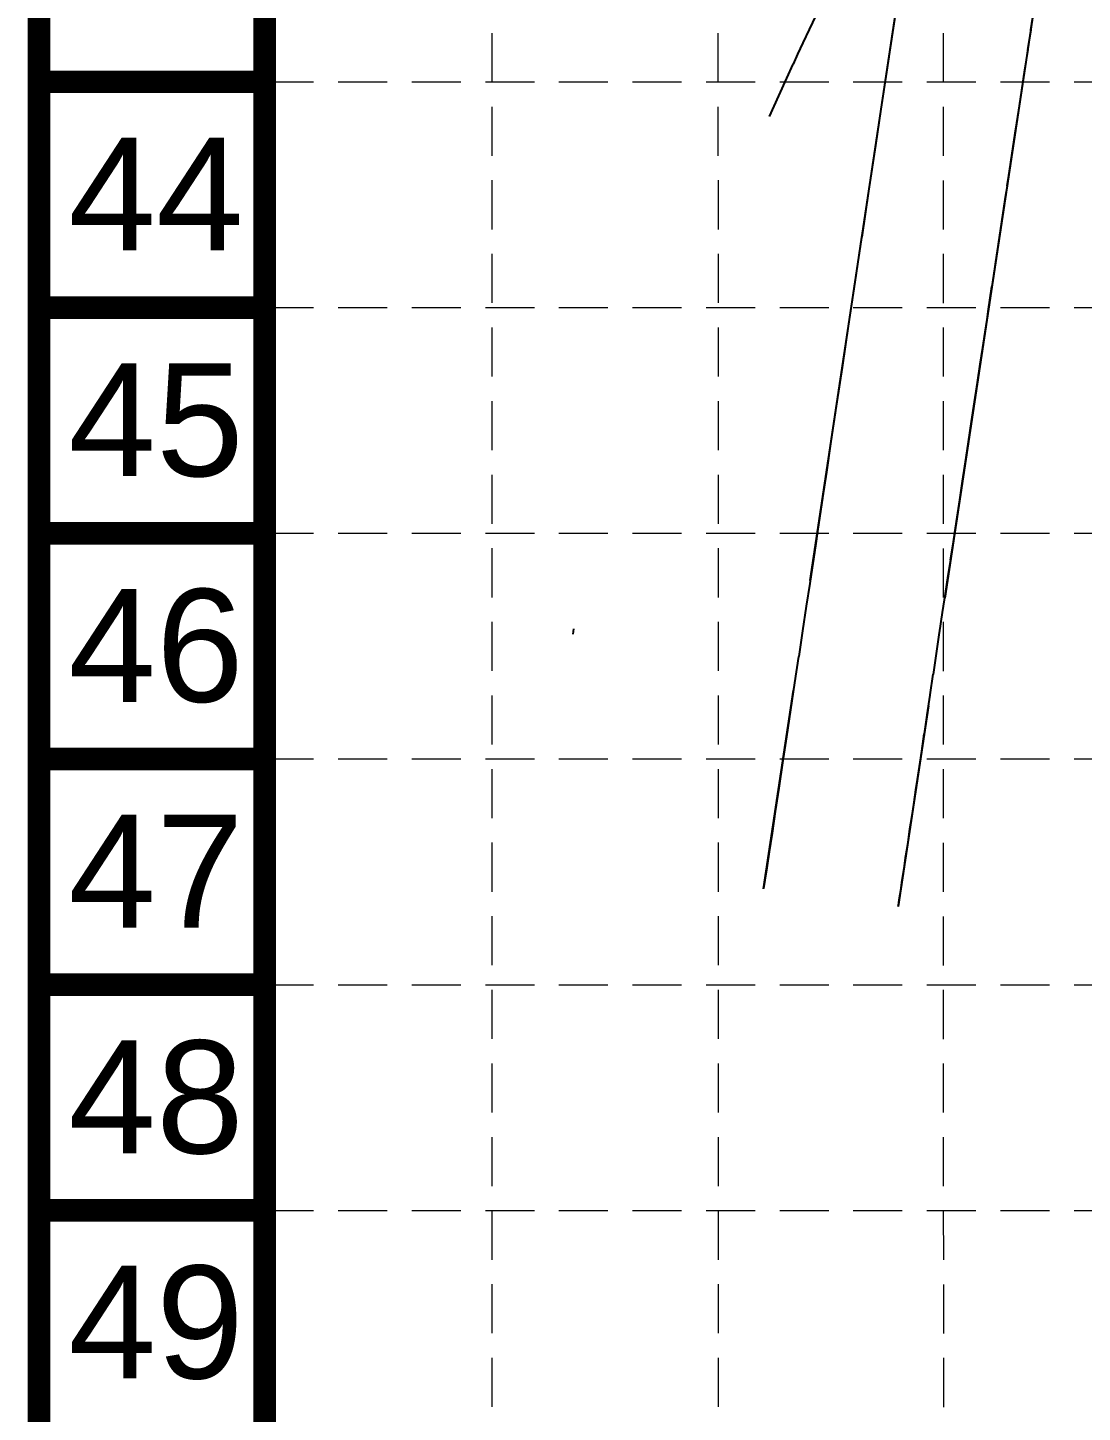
# Model space of a CAD drawing. Header units: inches. Extents: x 6967 to 7890, y 13663 to 15138.
# Drawn here: x 6967.4 to 7074.9, y 13988.9 to 14130 of the extents above; entities that cross this region are included whole.
import ezdxf
from ezdxf.enums import TextEntityAlignment as Align

# ---------------------------------------------------------------- set-up
doc = ezdxf.new("R2010")
doc.units = ezdxf.units.IN
doc.header["$MEASUREMENT"] = 0
doc.linetypes.add('HIDDEN', pattern=[0.375, 0.25, -0.125])
for name, color, linetype in [('BASE', 7, 'Continuous'), ('EC', 35, 'Continuous'), ('GRID', 254, 'HIDDEN'), ('V-ROAD-BACK-P', 2, 'Continuous')]:
    doc.layers.add(name, color=color, linetype=linetype)
doc.styles.get("Standard").update_dxf_attribs({"font": 'ARIAL.TTF'})

msp = doc.modelspace()

# ---------------------------------------------------------------- linework, layer by layer
at = {"layer": 'BASE', "const_width": 2.3}
for points in [[(7888.68, 13664.43), (7888.68, 15136.57), (6968.59, 15136.57), (6968.59, 13664.43)], [(7865.68, 13687.43), (7865.68, 15113.57), (6991.59, 15113.57), (6991.59, 13687.43)]]:
    msp.add_lwpolyline(points, close=True, dxfattribs=at)
for points in [[(6991.59, 14124.47), (6968.59, 14124.47)], [(6991.59, 14101.47), (6968.59, 14101.47)], [(6991.59, 14078.47), (6968.59, 14078.47)], [(6991.59, 14055.47), (6968.59, 14055.47)], [(6991.59, 14032.46), (6968.59, 14032.46)], [(6991.59, 14009.46), (6968.59, 14009.46)]]:
    msp.add_lwpolyline(points, dxfattribs=at)
at = {"layer": 'EC', "color": 35, "elevation": 677}
for points in [[(7055.85, 14131.27), (7055.21, 14127.04)], [(7045.95, 14127.3), (7046.5, 14128.46)], [(7044.83, 14124.86), (7045.48, 14126.29)], [(7068.77, 14123.61), (7069.08, 14125.68)], [(7068.46, 14121.59), (7068.77, 14123.61)], [(7067.9, 14117.88), (7068.17, 14119.67)], [(7067.66, 14116.29), (7067.9, 14117.88)], [(7066.77, 14110.44), (7066.94, 14111.58)], [(7066.94, 14111.58), (7067.12, 14112.73)], [(7066.6, 14109.3), (7066.77, 14110.44)], [(7052.44, 14108.65), (7051.75, 14104.05)], [(7065.91, 14104.75), (7066.08, 14105.89)], [(7051.75, 14104.05), (7051.08, 14099.59)], [(7051.08, 14099.59), (7050.45, 14095.35)], [(7050.45, 14095.35), (7049.86, 14091.41)], [(7064.25, 14093.84), (7064.54, 14095.7)], [(7049.86, 14091.41), (7049.32, 14087.83)], [(7063.34, 14087.79), (7063.65, 14089.85)], [(7049.32, 14087.83), (7048.85, 14084.69)], [(7062.73, 14083.77), (7063.03, 14085.75)], [(7062.17, 14080.12), (7062.44, 14081.88)], [(7061, 14072.34), (7061.27, 14074.15)], [(7046.02, 14065.92), (7045.61, 14063.22)], [(7045.61, 14063.22), (7045.2, 14060.47)], [(7044.79, 14057.74), (7044.38, 14055.07)], [(7058.13, 14053.38), (7058.33, 14054.7)], [(7057.98, 14052.34), (7058.13, 14053.38)], [(7057.17, 14046.96), (7057.37, 14048.34)], [(7043.31, 14047.92), (7043.01, 14045.99)], [(7056.96, 14045.61), (7057.17, 14046.96)], [(7042.77, 14044.37), (7042.58, 14043.11)], [(7056.24, 14040.84), (7056.31, 14041.32)]]:
    msp.add_lwpolyline(points, dxfattribs=at)
at = {"layer": 'EC', "color": 35, "extrusion": (0.988627, -0.150386, 0), "elevation": 4864.38}
msp.add_lwpolyline([(15032.27, 677), (15034.23, 677)], dxfattribs=at)
at = {"layer": 'EC', "color": 35, "extrusion": (0.902457, -0.430779, 0), "elevation": 272.91}
msp.add_lwpolyline([(15787.29, 677), (15788.88, 677)], dxfattribs=at)
at = {"layer": 'EC', "color": 35, "extrusion": (0.90332, -0.428967, 0), "elevation": 304.6}
msp.add_lwpolyline([(15785.24, 677), (15786.71, 677)], dxfattribs=at)
at = {"layer": 'EC', "color": 35, "extrusion": (0.988628, -0.150383, 0), "elevation": 4864.43}
msp.add_lwpolyline([(15030.21, 677), (15032.26, 677)], dxfattribs=at)
at = {"layer": 'EC', "color": 35, "extrusion": (0.907247, -0.420598, 0), "elevation": 450.51}
msp.add_lwpolyline([(15779.35, 677), (15780.46, 677)], dxfattribs=at)
at = {"layer": 'EC', "color": 35, "extrusion": (0.98885, -0.148912, 0), "elevation": 4872.87}
msp.add_lwpolyline([(15020.13, 677), (15015.63, 677)], dxfattribs=at)
at = {"layer": 'EC', "color": 35, "extrusion": (0.988629, -0.150378, 0), "elevation": 4864.51}
msp.add_lwpolyline([(15028.09, 677), (15030.18, 677)], dxfattribs=at)
at = {"layer": 'EC', "color": 35, "extrusion": (0.909855, -0.414927, 0), "elevation": 548.98}
msp.add_lwpolyline([(15772.67, 677), (15774.66, 677)], dxfattribs=at)
at = {"layer": 'EC', "color": 35, "extrusion": (0.910307, -0.413933, 0), "elevation": 566.21}
msp.add_lwpolyline([(15769.73, 677), (15772.06, 677)], dxfattribs=at)
at = {"layer": 'EC', "color": 35, "extrusion": (0.988873, -0.148765, 0), "elevation": 4875.09}
msp.add_lwpolyline([(15014.91, 677), (15010.26, 677)], dxfattribs=at)
at = {"layer": 'EC', "color": 35, "extrusion": (0.988634, -0.150343, 0), "elevation": 4865.04}
msp.add_lwpolyline([(15021.83, 677), (15023.78, 677)], dxfattribs=at)
at = {"layer": 'EC', "color": 35, "extrusion": (0.98889, -0.14865, 0), "elevation": 4876.84}
msp.add_lwpolyline([(15009.69, 677), (15004.97, 677)], dxfattribs=at)
at = {"layer": 'EC', "color": 35, "extrusion": (0.988649, -0.150241, 0), "elevation": 4866.59}
msp.add_lwpolyline([(15016.55, 677), (15017.91, 677)], dxfattribs=at)
at = {"layer": 'EC', "color": 35, "extrusion": (0.988662, -0.150156, 0), "elevation": 4867.88}
msp.add_lwpolyline([(15015.05, 677), (15016.13, 677)], dxfattribs=at)
at = {"layer": 'EC', "color": 35, "extrusion": (0.988904, -0.148558, 0), "elevation": 4878.24}
msp.add_lwpolyline([(15004.51, 677), (14999.79, 677)], dxfattribs=at)
at = {"layer": 'EC', "color": 35, "extrusion": (0.988679, -0.150043, 0), "elevation": 4869.6}
msp.add_lwpolyline([(15013.33, 677), (15014.5, 677)], dxfattribs=at)
at = {"layer": 'EC', "color": 35, "extrusion": (0.988717, -0.149794, 0), "elevation": 4873.38}
msp.add_lwpolyline([(15007.49, 677), (15008.64, 677)], dxfattribs=at)
at = {"layer": 'EC', "color": 35, "extrusion": (0.988722, -0.149763, 0), "elevation": 4873.84}
msp.add_lwpolyline([(15006.19, 677), (15007.34, 677)], dxfattribs=at)
at = {"layer": 'EC', "color": 35, "extrusion": (0.988725, -0.149746, 0), "elevation": 4874.11}
msp.add_lwpolyline([(15004.96, 677), (15006.11, 677)], dxfattribs=at)
at = {"layer": 'EC', "color": 35, "extrusion": (0.988724, -0.149751, 0), "elevation": 4874.04}
msp.add_lwpolyline([(15002.67, 677), (15003.83, 677)], dxfattribs=at)
at = {"layer": 'EC', "color": 35, "extrusion": (0.98872, -0.149772, 0), "elevation": 4873.7}
msp.add_lwpolyline([(15001.62, 677), (15002.78, 677)], dxfattribs=at)
at = {"layer": 'EC', "color": 35, "extrusion": (0.988715, -0.149807, 0), "elevation": 4873.18}
msp.add_lwpolyline([(15000.63, 677), (15001.79, 677)], dxfattribs=at)
at = {"layer": 'EC', "color": 35, "extrusion": (0.988705, -0.149873, 0)}
for points, elevation in [([(14998.56, 677), (14999.89, 677)], 4872.18), ([(14989.36, 677), (14991.41, 677)], 4872.17)]:
    msp.add_lwpolyline(points, dxfattribs=dict(at, elevation=elevation))
at = {"layer": 'EC', "color": 35, "extrusion": (0.988709, -0.149849, 0), "elevation": 4872.54}
msp.add_lwpolyline([(14999.77, 677), (15000.83, 677)], dxfattribs=at)
at = {"layer": 'EC', "color": 35, "extrusion": (0.988704, -0.149884, 0), "elevation": 4872.02}
msp.add_lwpolyline([(14997.06, 677), (14998.62, 677)], dxfattribs=at)
at = {"layer": 'EC', "color": 35, "extrusion": (0.988703, -0.149887, 0), "elevation": 4871.96}
msp.add_lwpolyline([(14995.35, 677), (14997.08, 677)], dxfattribs=at)
at = {"layer": 'EC', "color": 35, "extrusion": (0.988704, -0.149882, 0), "elevation": 4872.05}
msp.add_lwpolyline([(14991.45, 677), (14993.44, 677)], dxfattribs=at)
at = {"layer": 'EC', "color": 35, "extrusion": (0.988709, -0.149846, 0), "elevation": 4872.59}
msp.add_lwpolyline([(14985.08, 677), (14987.14, 677)], dxfattribs=at)
at = {"layer": 'EC', "color": 35, "extrusion": (0.988923, -0.14843, 0), "elevation": 4880.18}
msp.add_lwpolyline([(14974.94, 677), (14972.28, 677)], dxfattribs=at)
at = {"layer": 'EC', "color": 35, "extrusion": (0.988717, -0.149796, 0), "elevation": 4873.35}
msp.add_lwpolyline([(14980.91, 677), (14982.83, 677)], dxfattribs=at)
at = {"layer": 'EC', "color": 35, "extrusion": (0.988904, -0.148557, 0), "elevation": 4878.26}
msp.add_lwpolyline([(14972.9, 677), (14970.84, 677)], dxfattribs=at)
at = {"layer": 'EC', "color": 35, "extrusion": (0.988857, -0.148867, 0), "elevation": 4873.57}
msp.add_lwpolyline([(14972.37, 677), (14970.97, 677)], dxfattribs=at)
at = {"layer": 'EC', "color": 35, "extrusion": (0.988731, -0.149704, 0), "elevation": 4874.74}
msp.add_lwpolyline([(14977.08, 677), (14978.68, 677)], dxfattribs=at)
at = {"layer": 'EC', "color": 35, "extrusion": (0.988805, -0.149213, 0), "elevation": 4868.33}
for points in [[(14972.68, 677), (14971.21, 677)], [(14971.21, 677), (14969.4, 677)], [(14969.4, 677), (14967.31, 677)], [(14967.31, 677), (14964.98, 677)], [(14964.98, 677), (14962.46, 677)], [(14962.46, 677), (14959.81, 677)], [(14954.3, 677), (14951.54, 677)], [(14948.84, 677), (14946.25, 677)], [(14946.25, 677), (14943.82, 677)], [(14943.82, 677), (14941.61, 677)], [(14939.66, 677), (14938.02, 677)], [(14936.74, 677), (14935.88, 677)]]:
    msp.add_lwpolyline(points, dxfattribs=at)
at = {"layer": 'EC', "color": 35, "extrusion": (0.988743, -0.149625, 0), "elevation": 4875.94}
msp.add_lwpolyline([(14975.29, 677), (14976.68, 677)], dxfattribs=at)
at = {"layer": 'EC', "color": 35, "extrusion": (0.98876, -0.149513, 0), "elevation": 4877.63}
msp.add_lwpolyline([(14973.34, 677), (14974.74, 677)], dxfattribs=at)
at = {"layer": 'EC', "color": 35, "extrusion": (0.988772, -0.149433, 0), "elevation": 4878.85}
msp.add_lwpolyline([(14971.31, 677), (14972.94, 677)], dxfattribs=at)
at = {"layer": 'EC', "color": 35, "extrusion": (0.988786, -0.149342, 0), "elevation": 4880.22}
msp.add_lwpolyline([(14967.06, 677), (14969.03, 677)], dxfattribs=at)
at = {"layer": 'EC', "color": 35, "extrusion": (0.98879, -0.149315, 0), "elevation": 4880.63}
msp.add_lwpolyline([(14964.85, 677), (14966.92, 677)], dxfattribs=at)
at = {"layer": 'EC', "color": 35, "extrusion": (0.988876, -0.148743, 0), "elevation": 4852.37}
msp.add_lwpolyline([(14956.33, 677), (14956.86, 677)], dxfattribs=at)
at = {"layer": 'EC', "color": 35, "extrusion": (0.988793, -0.149294, 0), "elevation": 4880.94}
msp.add_lwpolyline([(14962.61, 677), (14964.75, 677)], dxfattribs=at)
at = {"layer": 'EC', "color": 35, "extrusion": (0.988795, -0.149279, 0), "elevation": 4881.18}
msp.add_lwpolyline([(14960.38, 677), (14962.53, 677)], dxfattribs=at)
at = {"layer": 'EC', "color": 35, "extrusion": (0.988797, -0.149267, 0), "elevation": 4881.35}
msp.add_lwpolyline([(14958.19, 677), (14960.32, 677)], dxfattribs=at)
at = {"layer": 'EC', "color": 35, "extrusion": (0.988798, -0.149259, 0), "elevation": 4881.47}
msp.add_lwpolyline([(14956.1, 677), (14958.15, 677)], dxfattribs=at)
at = {"layer": 'EC', "color": 35, "extrusion": (0.988799, -0.149255, 0), "elevation": 4881.54}
msp.add_lwpolyline([(14954.13, 677), (14956.07, 677)], dxfattribs=at)
at = {"layer": 'EC', "color": 35, "extrusion": (0.988799, -0.149253, 0), "elevation": 4881.56}
msp.add_lwpolyline([(14952.34, 677), (14954.13, 677)], dxfattribs=at)
at = {"layer": 'EC', "color": 35, "extrusion": (0.988798, -0.149257, 0), "elevation": 4881.51}
msp.add_lwpolyline([(14950.77, 677), (14952.36, 677)], dxfattribs=at)
at = {"layer": 'EC', "color": 35, "extrusion": (0.98879, -0.149311, 0), "elevation": 4880.69}
for points in [[(14947.36, 677), (14948.65, 677)], [(14946, 677), (14947.36, 677)], [(14944.6, 677), (14946, 677)], [(14940.54, 677), (14941.85, 677)], [(14939.34, 677), (14940.54, 677)], [(14938.26, 677), (14939.34, 677)], [(14937.5, 677), (14938.26, 677)], [(14936.6, 677), (14936.73, 677)], [(14936.73, 677), (14937.02, 677)]]:
    msp.add_lwpolyline(points, dxfattribs=at)
at = {"layer": 'GRID', "color": 252, "linetype": 'HIDDEN', "lineweight": 0, "ltscale": 20}
for p, q in [((7014.81, 13779.44), (7014.68, 15112.71)), ((7037.91, 13779.44), (7037.62, 15112.7)), ((7060.84, 13779.43), (7060.63, 15112.64)), ((6991.59, 14124.47), (7865.68, 14124.47)), ((6991.59, 14101.47), (7865.68, 14101.47)), ((6991.59, 14078.47), (7865.68, 14078.47)), ((6991.59, 14055.47), (7865.68, 14055.47)), ((6991.59, 14032.46), (7865.68, 14032.46)), ((6991.59, 14009.46), (7865.68, 14009.46))]:
    msp.add_line(p, q, dxfattribs=at)
at = {"layer": 'V-ROAD-BACK-P', "color": 7}
for points in [[(7047.19, 14073.67), (7056.01, 14132.05, -0.069399)], [(7042.44, 14042.24), (7045.5, 14062.47, -0.069399)]]:
    msp.add_lwpolyline(points, format="xyb", dxfattribs=at)
for points in [[(7070.11, 14132.57), (7060.91, 14071.85)], [(7059.25, 14060.87), (7056.15, 14040.42)]]:
    msp.add_lwpolyline(points, dxfattribs=at)

# ---------------------------------------------------------------- texts
at = {"layer": 'BASE'}
for s, p in [('44', (6980.53, 14113.04)), ('45', (6980.53, 14090.04)), ('46', (6980.53, 14067.04)), ('47', (6980.53, 14044.03)), ('48', (6980.53, 14021.03)), ('49', (6980.54, 13998.09))]:
    msp.add_text(s, height=11.501, dxfattribs=at).set_placement(p, align=Align.MIDDLE_CENTER)

doc.saveas('drawing.dxf')
